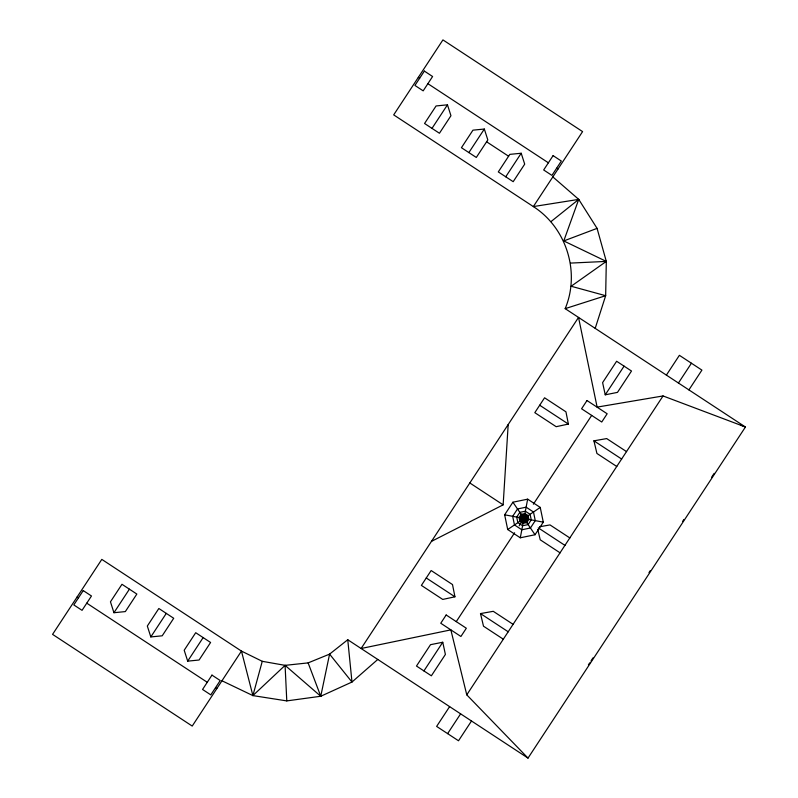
<?xml version="1.0" encoding="UTF-8"?>
<svg xmlns="http://www.w3.org/2000/svg" width="798" height="798" viewBox="0 0 798 798"><rect width="100%" height="100%" fill="white"/><g stroke="black" fill="none" stroke-linecap="round" stroke-linejoin="round"><path stroke-width="1.2" d="M552.834 176.897L578.73 199.39L597.074 228.368L606.31 261.405L605.662 295.699L595.198 328.357M431.459 541.383L503.149 504.845L508.186 424.536M520.296 537.792L523.298 522.032L520.984 520.515L520.316 517.782L521.882 515.398L524.675 514.82L527.059 516.376L527.638 519.169L526.072 521.553L523.279 522.131L520.895 520.565L520.416 517.792L521.942 515.478L512.915 502.211L527.658 499.159L540.236 507.418L543.288 522.161L535.029 534.74L520.296 537.792L507.708 529.533L504.655 514.79L512.915 502.211M523.338 521.792L524.605 515.159L522.082 515.688L520.665 517.842L521.184 520.376L523.338 521.792L525.872 521.264L527.288 519.109L526.76 516.575L524.605 515.159M524.655 514.919L527.658 499.159M221.964 680.774L252.896 695.597L286.781 700.903L320.756 696.255L329.584 654.121L347.758 639.737L528.017 758.1L745.432 427.01L565.174 308.646C580.405 272.308 566.53 227.819 533.343 206.582L393.693 114.882L442.93 39.9L582.58 131.6L533.343 206.582L578.73 199.39L563.767 240.946L606.31 261.405L571.149 286.253L605.662 295.699L565.174 308.646M252.896 695.597L262.263 661.313L241.455 651.088L101.805 559.388L52.568 634.37L192.218 726.07L241.455 651.088L252.896 695.597L285.086 665.352L308.128 662.889L329.584 654.121L351.978 682.041L377.783 659.447M113.944 612.724L125.336 611.587L136.847 594.061L121.974 584.286L110.453 601.822L113.944 612.724L129.406 589.173M431.997 128.368L447.459 104.817L436.077 105.954L424.556 123.49L439.439 133.256L450.95 115.72L447.459 104.817M150.812 636.934L147.331 626.031L158.842 608.495L173.715 618.27L162.203 635.807L150.812 636.934L166.283 613.383M468.865 152.588L484.336 129.037L487.817 139.929L476.306 157.465L461.434 147.7L472.945 130.164L484.336 129.037M187.69 661.143L199.081 660.016L210.592 642.48L195.709 632.714L184.198 650.24L187.69 661.143L203.151 637.592M505.742 176.797L521.204 153.246L509.812 154.373L498.301 171.909L513.184 181.685L524.695 164.149L521.204 153.246M423.928 670.919L442.76 642.24L445.394 654.46L431.369 675.806L416.486 666.041L430.511 644.684L442.76 642.24M456.266 621.622L514.61 532.775M519.159 525.812L526.59 514.501M533.373 504.196L591.677 415.409M605.233 394.82L602.61 382.611L616.625 361.255L631.507 371.03L617.482 392.377L605.233 394.82L624.066 366.142M540.236 507.418L526.969 516.436L527.528 519.149L526.012 521.473L535.029 534.74M666.39 375.11L679.387 355.319L701.911 370.112L688.913 389.903M449.623 706.619L436.626 726.409L458.511 740.773L471.508 720.993M528.017 758.1L466.77 694.849L663.048 395.948L745.432 427.01M447.618 733.621L460.616 713.841M678.43 383.02L691.427 363.23M588.405 664.864L589.722 662.869M591.029 660.874L592.994 657.881M648.993 572.595L650.31 570.6M682.569 521.473L683.876 519.478M711.547 477.334L714.17 473.344M550.989 221.605L578.73 199.39M507.708 529.533L520.984 520.515M521.184 520.376L526.76 516.575M262.263 661.313L285.086 665.352L320.756 696.255L351.978 682.041L347.758 639.737M563.767 240.946L597.074 228.368M568.385 424.067L556.166 426.691L534.81 412.666L544.575 397.793L565.942 411.818L568.385 424.067L539.697 405.234M454.95 596.804L442.74 599.428L421.384 585.403L431.149 570.53L452.506 584.555L454.95 596.804L426.262 577.971M616.794 466.501L596.924 453.454L593.921 440.835L606.689 438.581L626.56 451.628M539.548 526.77L550.002 524.914L569.872 537.962M503.368 639.238L483.498 626.191L480.496 613.582L493.264 611.318L513.134 624.365M663.048 395.948L597.123 407.11L578.53 317.414L361.115 648.505L450.85 629.871L466.77 694.849M570.67 263.081L606.31 261.405M504.655 514.79L527.288 519.109M527.528 519.149L543.288 522.161M418.312 77.386L419.638 78.264M427.888 83.68L548.386 162.802M556.635 168.218L557.962 169.096M486.6 141.785L508.595 156.228M740.474 424.596L742.469 425.903M593.921 440.835L621.682 459.069M469.823 482.96L503.149 504.845M538.261 527.857L564.984 545.403M560.096 552.844L540.226 539.797L537.772 529.473M480.496 613.582L508.246 631.807M77.187 596.874L78.523 597.752M86.763 603.168L207.261 682.29M215.51 687.706L216.837 688.574M522.082 515.688L525.872 521.264M308.128 662.889L320.756 696.255M285.086 665.352L286.781 700.903M83.231 590.58L73.805 604.924L82.054 610.34L91.471 595.996L83.231 590.58M424.356 71.092L414.93 85.436L423.179 90.852L432.596 76.508L424.356 71.092M211.969 675.118L202.552 689.462L210.802 694.878L220.218 680.534L211.969 675.118M553.094 155.63L543.677 169.974L551.927 175.39L561.343 161.046L553.094 155.63M446.172 614.989L440.755 623.238L460.915 636.475L466.331 628.235L446.172 614.989M586.999 400.536L581.582 408.776L601.742 422.022L607.158 413.773L586.999 400.536M517.513 508.964L512.675 516.326L514.471 524.934L521.822 529.772L530.441 527.987L535.268 520.625L533.483 512.007L526.131 507.179L517.513 508.964M519.817 512.356L516.705 517.094L517.852 522.64L522.59 525.742L528.136 524.595L531.249 519.857L530.091 514.311L525.363 511.209L519.817 512.356M521.174 514.351L519.079 517.543L519.847 521.274L523.039 523.368L526.78 522.6L528.875 519.408L528.096 515.668L524.904 513.573L521.174 514.351M522.321 516.047L521.084 517.922L521.543 520.126L523.428 521.363L525.633 520.904L526.86 519.029L526.411 516.825L524.525 515.588L522.321 516.047M523.099 517.184L522.68 519.358L524.855 519.767L525.264 517.593L523.099 517.184"/></g></svg>
